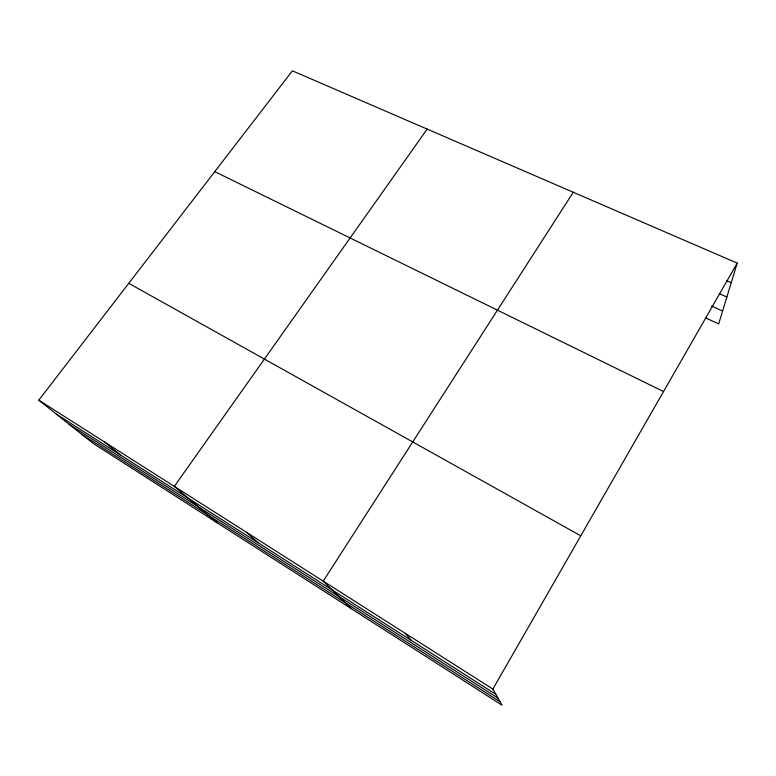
<?xml version="1.0" encoding="UTF-8"?>
<svg xmlns="http://www.w3.org/2000/svg" width="776" height="776" viewBox="0 0 776 776"><rect width="100%" height="100%" fill="white"/><g stroke="black" fill="none" stroke-linecap="round" stroke-linejoin="round"><path stroke-width="1.16" d="M38.8 400.164L492.867 689.078L501.994 705.171L93.469 443.62L38.8 400.164L292.387 70.829L737.2 263.122L718.673 323.902L705.452 317.859M492.867 689.078L737.2 263.122M573.27 192.264L323.223 581.137L351.421 608.762M427.178 129.097L174.309 486.387L217.241 522.859M726.84 280.757L731.235 282.697M719.177 293.6L726.87 297.024M711.611 306.054L722.601 311.021M214.768 171.641L663.538 391.55M128.777 283.308L580.778 535.818M56.328 414.093L495.835 694.316M69.209 424.336L497.998 698.119M81.819 434.356L500.083 701.795M104.488 441.961L120.29 454.872M246.419 532.268L258.049 542.705M405.188 633.294L411.445 640.51"/></g></svg>
